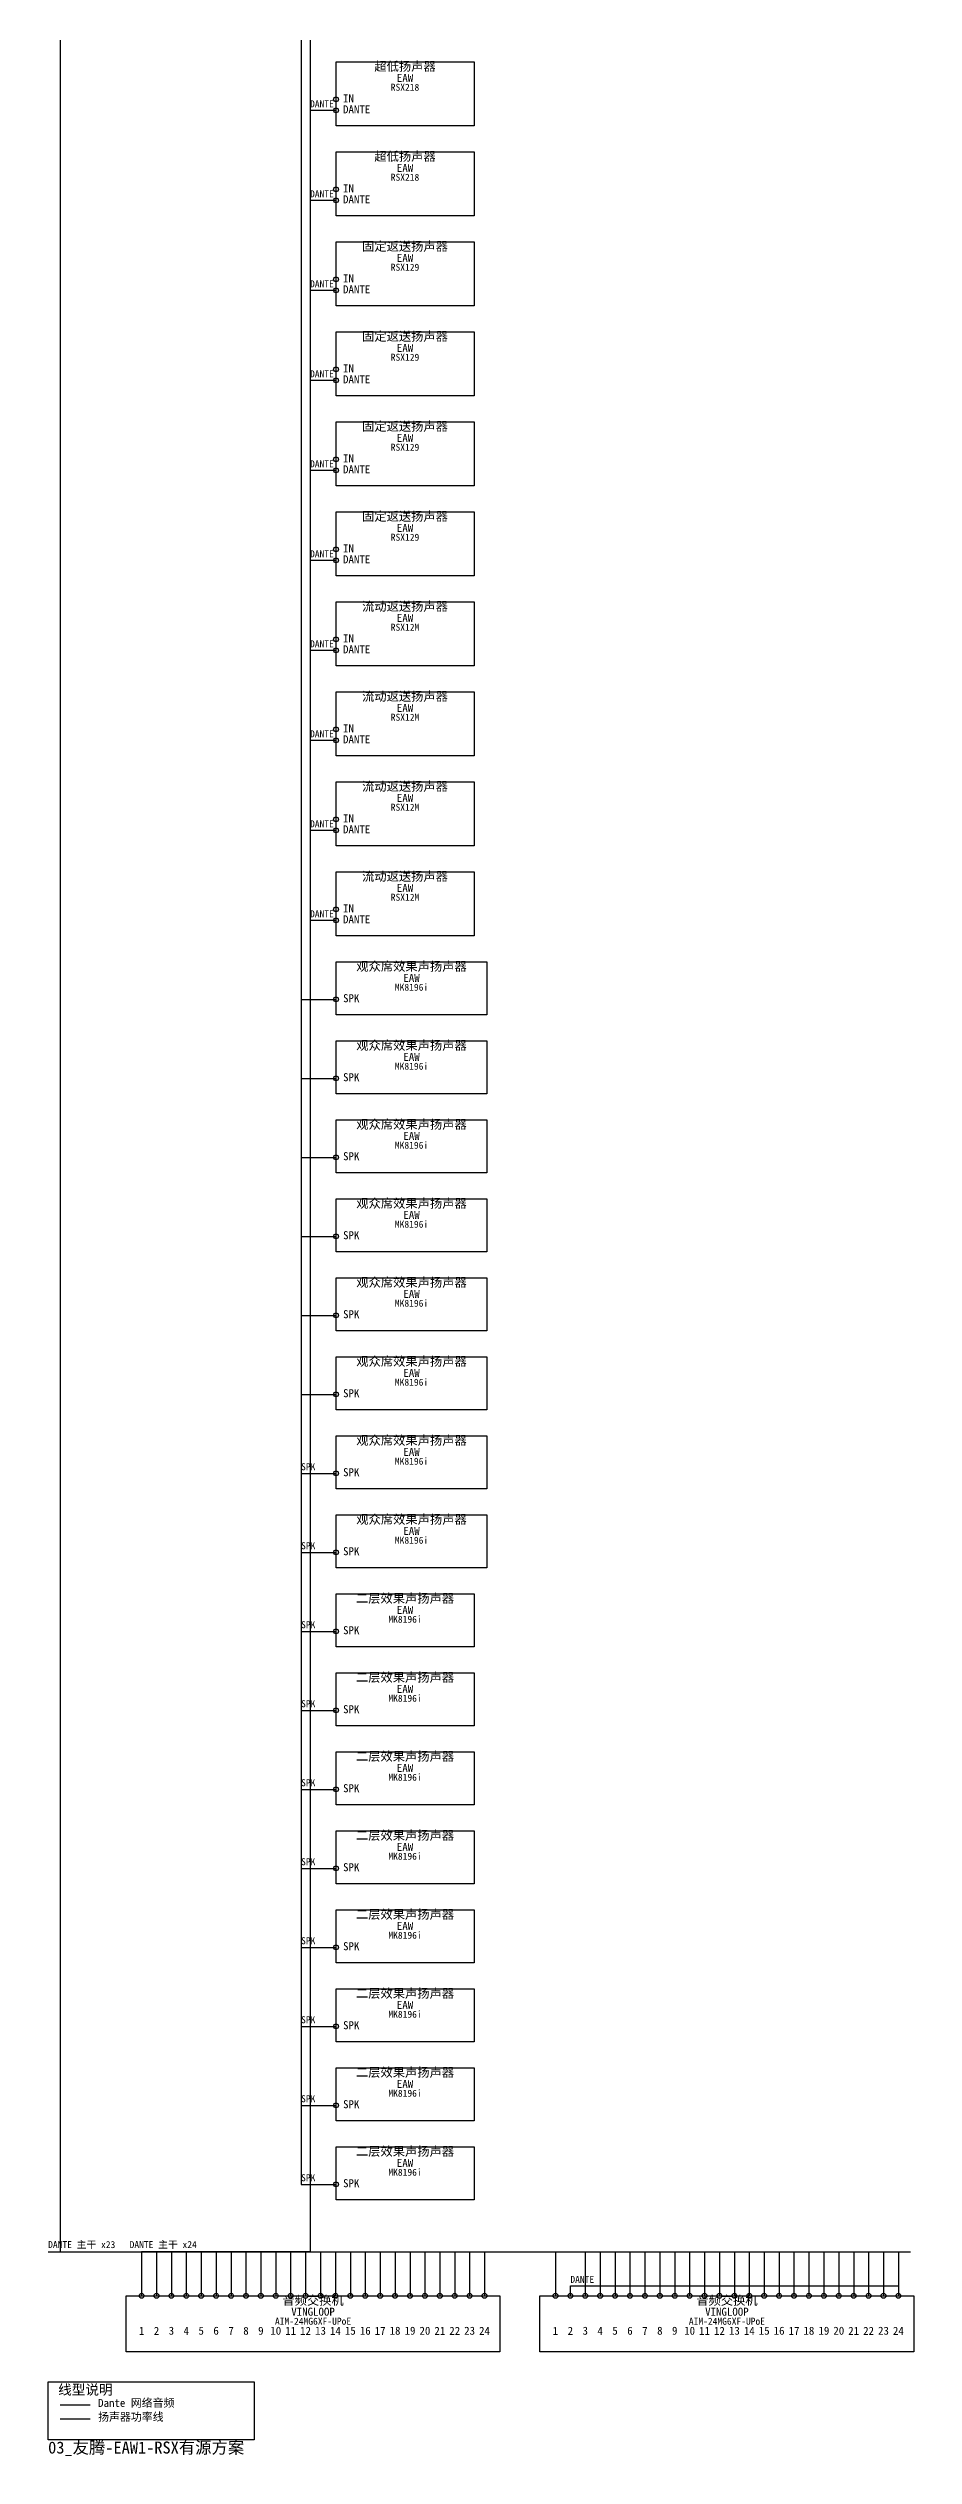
# Model space of a CAD drawing. Header units: metres. Extents: x 2 to 868, y -5630 to -39.
# Drawn here: x 2 to 868, y -5630 to -3222 of the extents above; entities that cross this region are included whole.
import ezdxf

# ---------------------------------------------------------------- set-up
doc = ezdxf.new("R2010")
doc.units = ezdxf.units.M
for name, color, linetype in [('DEVICES', 7, 'Continuous'), ('LABELS', 7, 'Continuous'), ('LEGEND', 7, 'Continuous'), ('PORTS', 6, 'Continuous'), ('WIRE_LABELS', 7, 'Continuous'), ('WIRES_DANTE', 5, 'Continuous'), ('WIRES_SPEAKER', 1, 'Continuous')]:
    doc.layers.add(name, color=color, linetype=linetype)
doc.styles.add('CJK', font='simsun.ttc')

msp = doc.modelspace()

# ---------------------------------------------------------------- linework, layer by layer
at = {"layer": 'DEVICES', "color": 7, "lineweight": 25, "true_color": 0xb4b2a9}
for points in [[(290, -3236), (428, -3236), (428, -3300), (290, -3300), (290, -3236)], [(290, -3326), (428, -3326), (428, -3390), (290, -3390), (290, -3326)], [(290, -3416), (428, -3416), (428, -3480), (290, -3480), (290, -3416)], [(290, -3506), (428, -3506), (428, -3570), (290, -3570), (290, -3506)], [(290, -3596), (428, -3596), (428, -3660), (290, -3660), (290, -3596)], [(290, -3686), (428, -3686), (428, -3750), (290, -3750), (290, -3686)], [(290, -3776), (428, -3776), (428, -3840), (290, -3840), (290, -3776)], [(290, -3866), (428, -3866), (428, -3930), (290, -3930), (290, -3866)], [(290, -3956), (428, -3956), (428, -4020), (290, -4020), (290, -3956)], [(290, -4046), (428, -4046), (428, -4110), (290, -4110), (290, -4046)], [(290, -4136), (441, -4136), (441, -4189), (290, -4189), (290, -4136)], [(290, -4215), (441, -4215), (441, -4268), (290, -4268), (290, -4215)], [(290, -4294), (441, -4294), (441, -4347), (290, -4347), (290, -4294)], [(290, -4373), (441, -4373), (441, -4426), (290, -4426), (290, -4373)], [(290, -4452), (441, -4452), (441, -4505), (290, -4505), (290, -4452)], [(290, -4531), (441, -4531), (441, -4584), (290, -4584), (290, -4531)], [(290, -4610), (441, -4610), (441, -4663), (290, -4663), (290, -4610)], [(290, -4689), (441, -4689), (441, -4742), (290, -4742), (290, -4689)], [(290, -4768), (428, -4768), (428, -4821), (290, -4821), (290, -4768)], [(290, -4847), (428, -4847), (428, -4900), (290, -4900), (290, -4847)], [(290, -4926), (428, -4926), (428, -4979), (290, -4979), (290, -4926)], [(290, -5005), (428, -5005), (428, -5058), (290, -5058), (290, -5005)], [(290, -5084), (428, -5084), (428, -5137), (290, -5137), (290, -5084)], [(290, -5163), (428, -5163), (428, -5216), (290, -5216), (290, -5163)], [(290, -5242), (428, -5242), (428, -5295), (290, -5295), (290, -5242)], [(290, -5321), (428, -5321), (428, -5374), (290, -5374), (290, -5321)], [(80, -5470), (454, -5470), (454, -5526), (80, -5526), (80, -5470)], [(80, -5470), (454, -5470), (454, -5526), (80, -5526), (80, -5470)], [(494, -5470), (868, -5470), (868, -5526), (494, -5526), (494, -5470)], [(494, -5470), (868, -5470), (868, -5526), (494, -5526), (494, -5470)]]:
    msp.add_lwpolyline(points, dxfattribs=at)
at = {"layer": 'LEGEND', "linetype": 'CONTINUOUS', "true_color": 0x378add}
msp.add_line((14, -5579), (44, -5579), dxfattribs=at)
at = {"layer": 'LEGEND', "linetype": 'CONTINUOUS', "true_color": 0xe8655a}
msp.add_line((14, -5593), (44, -5593), dxfattribs=at)
at = {"layer": 'LEGEND', "color": 7, "lineweight": 25, "true_color": 0x8a8578}
msp.add_lwpolyline([(2, -5556), (208, -5556), (208, -5614), (2, -5614), (2, -5556)], dxfattribs=at)
at = {"layer": 'PORTS', "true_color": 0x5dcaa5}
for centre in [(290, -3273.5), (290, -3363.5), (290, -3453.5), (290, -3543.5), (290, -3633.5), (290, -3723.5), (290, -3813.5), (290, -3903.5), (290, -3993.5), (290, -4083.5)]:
    msp.add_circle(centre, 2.4, dxfattribs=at)
at = {"layer": 'PORTS', "true_color": 0x378add}
for centre in [(290, -3284.5), (290, -3374.5), (290, -3464.5), (290, -3554.5), (290, -3644.5), (290, -3734.5), (290, -3824.5), (290, -3914.5), (290, -4004.5), (290, -4094.5), (95.5, -5470), (95.5, -5470), (110.4, -5470), (110.4, -5470), (125.3, -5470), (125.3, -5470), (140.2, -5470), (140.2, -5470), (155.1, -5470), (155.1, -5470), (170, -5470), (170, -5470), (185, -5470), (185, -5470), (199.9, -5470), (199.9, -5470), (214.8, -5470), (214.8, -5470), (229.7, -5470), (229.7, -5470), (244.6, -5470), (244.6, -5470), (259.5, -5470), (259.5, -5470), (274.5, -5470), (274.5, -5470), (289.4, -5470), (289.4, -5470), (304.3, -5470), (304.3, -5470), (319.2, -5470), (319.2, -5470), (334.1, -5470), (334.1, -5470), (349, -5470), (349, -5470), (364, -5470), (364, -5470), (378.9, -5470), (378.9, -5470), (393.8, -5470), (393.8, -5470), (408.7, -5470), (408.7, -5470), (423.6, -5470), (423.6, -5470), (438.5, -5470), (438.5, -5470), (509.5, -5470), (509.5, -5470), (524.4, -5470), (524.4, -5470), (539.3, -5470), (539.3, -5470), (554.2, -5470), (554.2, -5470), (569.1, -5470), (569.1, -5470), (584, -5470), (584, -5470), (599, -5470), (599, -5470), (613.9, -5470), (613.9, -5470), (628.8, -5470), (628.8, -5470), (643.7, -5470), (643.7, -5470), (658.6, -5470), (658.6, -5470), (673.5, -5470), (673.5, -5470), (688.5, -5470), (688.5, -5470), (703.4, -5470), (703.4, -5470), (718.3, -5470), (718.3, -5470), (733.2, -5470), (733.2, -5470), (748.1, -5470), (748.1, -5470), (763, -5470), (763, -5470), (778, -5470), (778, -5470), (792.9, -5470), (792.9, -5470), (807.8, -5470), (807.8, -5470), (822.7, -5470), (822.7, -5470), (837.6, -5470), (837.6, -5470), (852.5, -5470), (852.5, -5470)]:
    msp.add_circle(centre, 2.4, dxfattribs=at)
at = {"layer": 'PORTS', "true_color": 0xe8655a}
for centre in [(290, -4173.5), (290, -4252.5), (290, -4331.5), (290, -4410.5), (290, -4489.5), (290, -4568.5), (290, -4647.5), (290, -4726.5), (290, -4805.5), (290, -4884.5), (290, -4963.5), (290, -5042.5), (290, -5121.5), (290, -5200.5), (290, -5279.5), (290, -5358.5)]:
    msp.add_circle(centre, 2.4, dxfattribs=at)
at = {"layer": 'WIRES_DANTE', "linetype": 'CONTINUOUS', "true_color": 0x378add}
for points in [[(290, -88.5), (280, -88.5), (264, -88.5), (264, -5426), (95.5, -5426), (95.5, -5470)], [(40, -99.5), (30, -99.5), (14, -99.5), (14, -5426), (792.9, -5426), (792.9, -5470)], [(290, -178.5), (280, -178.5), (264, -178.5), (264, -5426), (110.4, -5426), (110.4, -5470)], [(40, -200.5), (30, -200.5), (14, -200.5), (14, -5426), (807.8, -5426), (807.8, -5470)], [(290, -268.5), (280, -268.5), (264, -268.5), (264, -5426), (125.3, -5426), (125.3, -5470)], [(40, -301.5), (30, -301.5), (14, -301.5), (14, -5426), (822.7, -5426), (822.7, -5470)], [(290, -358.5), (280, -358.5), (264, -358.5), (264, -5426), (140.2, -5426), (140.2, -5470)], [(40, -402.5), (30, -402.5), (14, -402.5), (14, -5426), (837.6, -5426), (837.6, -5470)], [(290, -448.5), (280, -448.5), (264, -448.5), (264, -5426), (155.1, -5426), (155.1, -5470)], [(40, -503.5), (30, -503.5), (14, -503.5), (14, -5426), (852.5, -5426), (852.5, -5470)], [(290, -538.5), (280, -538.5), (264, -538.5), (264, -5426), (170, -5426), (170, -5470)], [(290, -628.5), (280, -628.5), (264, -628.5), (264, -5426), (185, -5426), (185, -5470)], [(290, -718.5), (280, -718.5), (264, -718.5), (264, -5426), (199.9, -5426), (199.9, -5470)], [(290, -808.5), (280, -808.5), (264, -808.5), (264, -5426), (214.8, -5426), (214.8, -5470)], [(290, -898.5), (280, -898.5), (264, -898.5), (264, -5426), (229.7, -5426), (229.7, -5470)], [(290, -988.5), (280, -988.5), (264, -988.5), (264, -5426), (244.6, -5426), (244.6, -5470)], [(290, -1078.5), (280, -1078.5), (264, -1078.5), (264, -5426), (259.5, -5426), (259.5, -5470)], [(290, -1168.5), (280, -1168.5), (264, -1168.5), (264, -5426), (274.5, -5426), (274.5, -5470)], [(290, -1258.5), (280, -1258.5), (264, -1258.5), (264, -5426), (289.4, -5426), (289.4, -5470)], [(290, -1348.5), (280, -1348.5), (264, -1348.5), (264, -5426), (304.3, -5426), (304.3, -5470)], [(290, -1438.5), (280, -1438.5), (264, -1438.5), (264, -5426), (319.2, -5426), (319.2, -5470)], [(290, -1528.5), (280, -1528.5), (264, -1528.5), (264, -5426), (334.1, -5426), (334.1, -5470)], [(290, -1618.5), (280, -1618.5), (264, -1618.5), (264, -5426), (349, -5426), (349, -5470)], [(290, -1708.5), (280, -1708.5), (264, -1708.5), (264, -5426), (364, -5426), (364, -5470)], [(290, -1798.5), (280, -1798.5), (264, -1798.5), (264, -5426), (378.9, -5426), (378.9, -5470)], [(290, -1888.5), (280, -1888.5), (264, -1888.5), (264, -5426), (393.8, -5426), (393.8, -5470)], [(290, -1978.5), (280, -1978.5), (264, -1978.5), (264, -5426), (408.7, -5426), (408.7, -5470)], [(290, -2068.5), (280, -2068.5), (264, -2068.5), (264, -5426), (423.6, -5426), (423.6, -5470)], [(290, -2158.5), (280, -2158.5), (264, -2158.5), (264, -5426), (438.5, -5426), (438.5, -5470)], [(290, -2248.5), (280, -2248.5), (264, -2248.5), (264, -5426), (509.5, -5426), (509.5, -5470)], [(290, -2338.5), (280, -2338.5), (264, -2338.5), (264, -5426), (539.3, -5426), (539.3, -5470)], [(290, -2428.5), (280, -2428.5), (264, -2428.5), (264, -5426), (554.2, -5426), (554.2, -5470)], [(290, -2518.5), (280, -2518.5), (264, -2518.5), (264, -5426), (569.1, -5426), (569.1, -5470)], [(290, -2608.5), (280, -2608.5), (264, -2608.5), (264, -5426), (584, -5426), (584, -5470)], [(290, -2698.5), (280, -2698.5), (264, -2698.5), (264, -5426), (599, -5426), (599, -5470)], [(290, -3104.5), (280, -3104.5), (264, -3104.5), (264, -5426), (613.9, -5426), (613.9, -5470)], [(290, -3194.5), (280, -3194.5), (264, -3194.5), (264, -5426), (628.8, -5426), (628.8, -5470)], [(290, -3284.5), (280, -3284.5), (264, -3284.5), (264, -5426), (643.7, -5426), (643.7, -5470)], [(290, -3374.5), (280, -3374.5), (264, -3374.5), (264, -5426), (658.6, -5426), (658.6, -5470)], [(290, -3464.5), (280, -3464.5), (264, -3464.5), (264, -5426), (673.5, -5426), (673.5, -5470)], [(290, -3554.5), (280, -3554.5), (264, -3554.5), (264, -5426), (688.5, -5426), (688.5, -5470)], [(290, -3644.5), (280, -3644.5), (264, -3644.5), (264, -5426), (703.4, -5426), (703.4, -5470)], [(290, -3734.5), (280, -3734.5), (264, -3734.5), (264, -5426), (718.3, -5426), (718.3, -5470)], [(290, -3824.5), (280, -3824.5), (264, -3824.5), (264, -5426), (733.2, -5426), (733.2, -5470)], [(290, -3914.5), (280, -3914.5), (264, -3914.5), (264, -5426), (748.1, -5426), (748.1, -5470)], [(290, -4004.5), (280, -4004.5), (264, -4004.5), (264, -5426), (763, -5426), (763, -5470)], [(290, -4094.5), (280, -4094.5), (264, -4094.5), (264, -5426), (778, -5426), (778, -5470)], [(2, -5426), (864.5, -5426)], [(83.5, -5426), (450.5, -5426)], [(524.4, -5470), (524.4, -5460), (524.4, -5460), (852.5, -5460), (852.5, -5460), (852.5, -5470)]]:
    msp.add_lwpolyline(points, dxfattribs=at)
at = {"layer": 'WIRES_SPEAKER', "linetype": 'CONTINUOUS', "true_color": 0xe8655a}
for points in [[(220, -88.5), (230, -88.5), (255, -88.5), (255, -4647.5), (280, -4647.5), (290, -4647.5)], [(220, -99.5), (230, -99.5), (255, -99.5), (255, -4252.5), (280, -4252.5), (290, -4252.5)], [(220, -99.5), (230, -99.5), (255, -99.5), (255, -5042.5), (280, -5042.5), (290, -5042.5)], [(220, -189.5), (230, -189.5), (255, -189.5), (255, -4726.5), (280, -4726.5), (290, -4726.5)], [(220, -200.5), (230, -200.5), (255, -200.5), (255, -4331.5), (280, -4331.5), (290, -4331.5)], [(220, -200.5), (230, -200.5), (255, -200.5), (255, -5121.5), (280, -5121.5), (290, -5121.5)], [(220, -290.5), (230, -290.5), (255, -290.5), (255, -4805.5), (280, -4805.5), (290, -4805.5)], [(220, -301.5), (230, -301.5), (255, -301.5), (255, -4410.5), (280, -4410.5), (290, -4410.5)], [(220, -301.5), (230, -301.5), (255, -301.5), (255, -5200.5), (280, -5200.5), (290, -5200.5)], [(220, -391.5), (230, -391.5), (255, -391.5), (255, -4884.5), (280, -4884.5), (290, -4884.5)], [(220, -402.5), (230, -402.5), (255, -402.5), (255, -4489.5), (280, -4489.5), (290, -4489.5)], [(220, -402.5), (230, -402.5), (255, -402.5), (255, -5279.5), (280, -5279.5), (290, -5279.5)], [(220, -492.5), (230, -492.5), (255, -492.5), (255, -4173.5), (280, -4173.5), (290, -4173.5)], [(220, -492.5), (230, -492.5), (255, -492.5), (255, -4963.5), (280, -4963.5), (290, -4963.5)], [(220, -503.5), (230, -503.5), (255, -503.5), (255, -4568.5), (280, -4568.5), (290, -4568.5)], [(220, -503.5), (230, -503.5), (255, -503.5), (255, -5358.5), (280, -5358.5), (290, -5358.5)]]:
    msp.add_lwpolyline(points, dxfattribs=at)

# ---------------------------------------------------------------- texts
at = {"layer": 'LABELS', "true_color": 0xf1efe8, "style": 'CJK'}
for s, insert, char_height, attachment_point in [('超低扬声器', (359, -3246), 9, 8), ('超低扬声器', (359, -3336), 9, 8), ('固定返送扬声器', (359, -3426), 9, 8), ('固定返送扬声器', (359, -3516), 9, 8), ('固定返送扬声器', (359, -3606), 9, 8), ('固定返送扬声器', (359, -3696), 9, 8), ('流动返送扬声器', (359, -3786), 9, 8), ('流动返送扬声器', (359, -3876), 9, 8), ('流动返送扬声器', (359, -3966), 9, 8), ('流动返送扬声器', (359, -4056), 9, 8), ('观众席效果声扬声器', (365.5, -4146), 9, 8), ('观众席效果声扬声器', (365.5, -4225), 9, 8), ('观众席效果声扬声器', (365.5, -4304), 9, 8), ('观众席效果声扬声器', (365.5, -4383), 9, 8), ('观众席效果声扬声器', (365.5, -4462), 9, 8), ('观众席效果声扬声器', (365.5, -4541), 9, 8), ('观众席效果声扬声器', (365.5, -4620), 9, 8), ('观众席效果声扬声器', (365.5, -4699), 9, 8), ('二层效果声扬声器', (359, -4778), 9, 8), ('二层效果声扬声器', (359, -4857), 9, 8), ('二层效果声扬声器', (359, -4936), 9, 8), ('二层效果声扬声器', (359, -5015), 9, 8), ('二层效果声扬声器', (359, -5094), 9, 8), ('二层效果声扬声器', (359, -5173), 9, 8), ('二层效果声扬声器', (359, -5252), 9, 8), ('二层效果声扬声器', (359, -5331), 9, 8), ('音频交换机', (267, -5480), 9, 8), ('音频交换机', (267, -5480), 9, 8), ('音频交换机', (681, -5480), 9, 8), ('音频交换机', (681, -5480), 9, 8), ('03_友腾-EAW1-RSX有源方案', (2, -5630), 12, 7)]:
    msp.add_mtext(s, dxfattribs=dict(at, insert=insert, char_height=char_height, attachment_point=attachment_point))
at = {"layer": 'LABELS', "true_color": 0xc4c2b8, "char_height": 8, "attachment_point": 8, "style": 'CJK'}
for s, insert in [('EAW', (359, -3256)), ('EAW', (359, -3346)), ('EAW', (359, -3436)), ('EAW', (359, -3526)), ('EAW', (359, -3616)), ('EAW', (359, -3706)), ('EAW', (359, -3796)), ('EAW', (359, -3886)), ('EAW', (359, -3976)), ('EAW', (359, -4066)), ('EAW', (365.5, -4156)), ('EAW', (365.5, -4235)), ('EAW', (365.5, -4314)), ('EAW', (365.5, -4393)), ('EAW', (365.5, -4472)), ('EAW', (365.5, -4551)), ('EAW', (365.5, -4630)), ('EAW', (365.5, -4709)), ('EAW', (359, -4788)), ('EAW', (359, -4867)), ('EAW', (359, -4946)), ('EAW', (359, -5025)), ('EAW', (359, -5104)), ('EAW', (359, -5183)), ('EAW', (359, -5262)), ('EAW', (359, -5341)), ('VINGLOOP', (267, -5490)), ('VINGLOOP', (267, -5490)), ('VINGLOOP', (681, -5490)), ('VINGLOOP', (681, -5490))]:
    msp.add_mtext(s, dxfattribs=dict(at, insert=insert))
at = {"layer": 'LABELS', "true_color": 0xf5f5ec, "char_height": 8, "style": 'CJK'}
for s, insert, attachment_point in [('IN', (297, -3276.5), 7), ('DANTE', (297, -3287.5), 7), ('DANTE', (297, -3377.5), 7), ('IN', (297, -3366.5), 7), ('DANTE', (297, -3467.5), 7), ('IN', (297, -3456.5), 7), ('IN', (297, -3546.5), 7), ('DANTE', (297, -3557.5), 7), ('IN', (297, -3636.5), 7), ('DANTE', (297, -3647.5), 7), ('DANTE', (297, -3737.5), 7), ('IN', (297, -3726.5), 7), ('DANTE', (297, -3827.5), 7), ('IN', (297, -3816.5), 7), ('IN', (297, -3906.5), 7), ('DANTE', (297, -3917.5), 7), ('IN', (297, -3996.5), 7), ('DANTE', (297, -4007.5), 7), ('DANTE', (297, -4097.5), 7), ('IN', (297, -4086.5), 7), ('SPK', (297, -4176.5), 7), ('SPK', (297, -4255.5), 7), ('SPK', (297, -4334.5), 7), ('SPK', (297, -4413.5), 7), ('SPK', (297, -4492.5), 7), ('SPK', (297, -4571.5), 7), ('SPK', (297, -4650.5), 7), ('SPK', (297, -4729.5), 7), ('SPK', (297, -4808.5), 7), ('SPK', (297, -4887.5), 7), ('SPK', (297, -4966.5), 7), ('SPK', (297, -5045.5), 7), ('SPK', (297, -5124.5), 7), ('SPK', (297, -5203.5), 7), ('SPK', (297, -5282.5), 7), ('SPK', (297, -5361.5), 7), ('1', (95.5, -5509), 8), ('1', (95.5, -5509), 8), ('2', (110.4, -5509), 8), ('2', (110.4, -5509), 8), ('3', (125.3, -5509), 8), ('3', (125.3, -5509), 8), ('4', (140.2, -5509), 8), ('4', (140.2, -5509), 8), ('5', (155.1, -5509), 8), ('5', (155.1, -5509), 8), ('6', (170, -5509), 8), ('6', (170, -5509), 8), ('7', (185, -5509), 8), ('7', (185, -5509), 8), ('8', (199.9, -5509), 8), ('8', (199.9, -5509), 8), ('9', (214.8, -5509), 8), ('9', (214.8, -5509), 8), ('10', (229.7, -5509), 8), ('10', (229.7, -5509), 8), ('11', (244.6, -5509), 8), ('11', (244.6, -5509), 8), ('12', (259.5, -5509), 8), ('12', (259.5, -5509), 8), ('13', (274.5, -5509), 8), ('13', (274.5, -5509), 8), ('14', (289.4, -5509), 8), ('14', (289.4, -5509), 8), ('15', (304.3, -5509), 8), ('15', (304.3, -5509), 8), ('16', (319.2, -5509), 8), ('16', (319.2, -5509), 8), ('17', (334.1, -5509), 8), ('17', (334.1, -5509), 8), ('18', (349, -5509), 8), ('18', (349, -5509), 8), ('19', (364, -5509), 8), ('19', (364, -5509), 8), ('20', (378.9, -5509), 8), ('20', (378.9, -5509), 8), ('21', (393.8, -5509), 8), ('21', (393.8, -5509), 8), ('22', (408.7, -5509), 8), ('22', (408.7, -5509), 8), ('23', (423.6, -5509), 8), ('23', (423.6, -5509), 8), ('24', (438.5, -5509), 8), ('24', (438.5, -5509), 8), ('1', (509.5, -5509), 8), ('1', (509.5, -5509), 8), ('2', (524.4, -5509), 8), ('2', (524.4, -5509), 8), ('3', (539.3, -5509), 8), ('3', (539.3, -5509), 8), ('4', (554.2, -5509), 8), ('4', (554.2, -5509), 8), ('5', (569.1, -5509), 8), ('5', (569.1, -5509), 8), ('6', (584, -5509), 8), ('6', (584, -5509), 8), ('7', (599, -5509), 8), ('7', (599, -5509), 8), ('8', (613.9, -5509), 8), ('8', (613.9, -5509), 8), ('9', (628.8, -5509), 8), ('9', (628.8, -5509), 8), ('10', (643.7, -5509), 8), ('10', (643.7, -5509), 8), ('11', (658.6, -5509), 8), ('11', (658.6, -5509), 8), ('12', (673.5, -5509), 8), ('12', (673.5, -5509), 8), ('13', (688.5, -5509), 8), ('13', (688.5, -5509), 8), ('14', (703.4, -5509), 8), ('14', (703.4, -5509), 8), ('15', (718.3, -5509), 8), ('15', (718.3, -5509), 8), ('16', (733.2, -5509), 8), ('16', (733.2, -5509), 8), ('17', (748.1, -5509), 8), ('17', (748.1, -5509), 8), ('18', (763, -5509), 8), ('18', (763, -5509), 8), ('19', (778, -5509), 8), ('19', (778, -5509), 8), ('20', (792.9, -5509), 8), ('20', (792.9, -5509), 8), ('21', (807.8, -5509), 8), ('21', (807.8, -5509), 8), ('22', (822.7, -5509), 8), ('22', (822.7, -5509), 8), ('23', (837.6, -5509), 8), ('23', (837.6, -5509), 8), ('24', (852.5, -5509), 8), ('24', (852.5, -5509), 8)]:
    msp.add_mtext(s, dxfattribs=dict(at, insert=insert, attachment_point=attachment_point))
at = {"layer": 'LABELS', "true_color": 0x9a978d, "char_height": 7, "attachment_point": 8, "style": 'CJK'}
for s, insert in [('RSX218', (359, -3265)), ('RSX218', (359, -3355)), ('RSX129', (359, -3445)), ('RSX129', (359, -3535)), ('RSX129', (359, -3625)), ('RSX129', (359, -3715)), ('RSX12M', (359, -3805)), ('RSX12M', (359, -3895)), ('RSX12M', (359, -3985)), ('RSX12M', (359, -4075)), ('MK8196i', (365.5, -4165)), ('MK8196i', (365.5, -4244)), ('MK8196i', (365.5, -4323)), ('MK8196i', (365.5, -4402)), ('MK8196i', (365.5, -4481)), ('MK8196i', (365.5, -4560)), ('MK8196i', (365.5, -4639)), ('MK8196i', (365.5, -4718)), ('MK8196i', (359, -4797)), ('MK8196i', (359, -4876)), ('MK8196i', (359, -4955)), ('MK8196i', (359, -5034)), ('MK8196i', (359, -5113)), ('MK8196i', (359, -5192)), ('MK8196i', (359, -5271)), ('MK8196i', (359, -5350)), ('AIM-24MG6XF-UPoE', (267, -5499)), ('AIM-24MG6XF-UPoE', (267, -5499)), ('AIM-24MG6XF-UPoE', (681, -5499)), ('AIM-24MG6XF-UPoE', (681, -5499))]:
    msp.add_mtext(s, dxfattribs=dict(at, insert=insert))
at = {"layer": 'LEGEND', "true_color": 0xf1efe8, "insert": (12, -5570), "char_height": 10, "attachment_point": 7, "style": 'CJK'}
msp.add_mtext('线型说明', dxfattribs=at)
at = {"layer": 'LEGEND', "true_color": 0xe8e6dd, "char_height": 8, "attachment_point": 7, "style": 'CJK'}
for s, insert in [('扬声器功率线', (52, -5596)), ('Dante 网络音频', (52, -5582))]:
    msp.add_mtext(s, dxfattribs=dict(at, insert=insert))
at = {"layer": 'WIRE_LABELS', "true_color": 0x378add, "char_height": 7, "attachment_point": 7, "style": 'CJK'}
for s, insert in [('DANTE', (264, -3281.5)), ('DANTE', (264, -3371.5)), ('DANTE', (264, -3461.5)), ('DANTE', (264, -3551.5)), ('DANTE', (264, -3641.5)), ('DANTE', (264, -3731.5)), ('DANTE', (264, -3821.5)), ('DANTE', (264, -3911.5)), ('DANTE', (264, -4001.5)), ('DANTE', (264, -4091.5)), ('DANTE 主干 x23', (2, -5423)), ('DANTE 主干 x24', (83.5, -5423)), ('DANTE', (524.4, -5457))]:
    msp.add_mtext(s, dxfattribs=dict(at, insert=insert))
at = {"layer": 'WIRE_LABELS', "true_color": 0xe8655a, "char_height": 7, "attachment_point": 7, "style": 'CJK'}
for insert in [(255, -4644.5), (255, -4723.5), (255, -4802.5), (255, -4881.5), (255, -4960.5), (255, -5039.5), (255, -5118.5), (255, -5197.5), (255, -5276.5), (255, -5355.5)]:
    msp.add_mtext('SPK', dxfattribs=dict(at, insert=insert))

doc.saveas('drawing.dxf')
